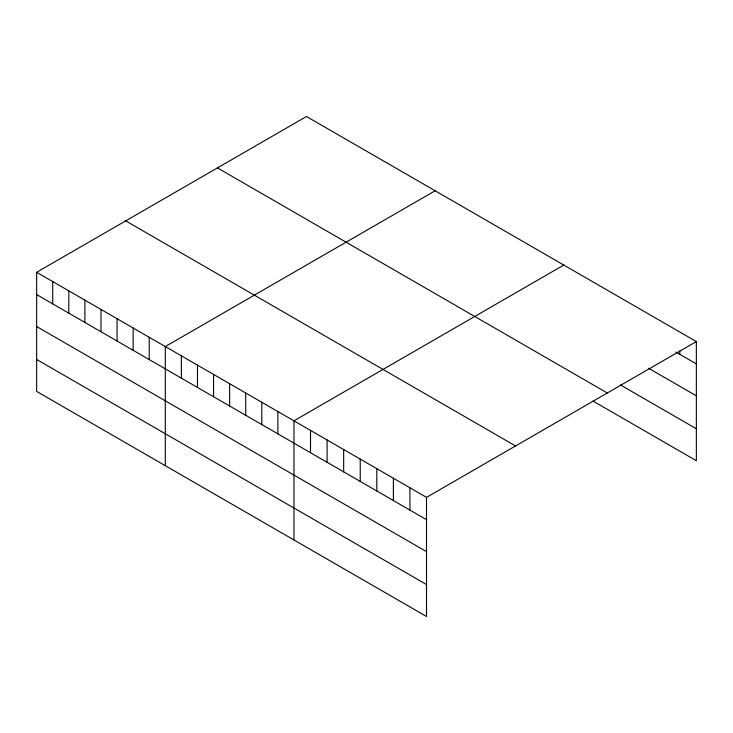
<?xml version="1.0" encoding="UTF-8"?>
<svg xmlns="http://www.w3.org/2000/svg" width="733" height="733" viewBox="0 0 733 733"><rect width="100%" height="100%" fill="white"/><g stroke="black" fill="none" stroke-linecap="round" stroke-linejoin="round"><path stroke-width="1.1" d="M36.65 272.291L426.514 497.368L426.514 616.499L36.65 391.413L36.65 272.291L306.486 116.501L696.35 341.587L696.35 460.709L593.034 401.07M435.145 190.772L165.301 346.562L165.301 465.693M563.796 265.053L293.96 420.843L293.96 539.974M426.514 497.368L696.35 341.587M675.881 352.069L696.35 363.889M648.595 368.268L696.35 395.838M620.329 384.871L696.35 428.759M217.444 167.912L607.3 392.998M125.7 220.88L515.556 445.957M36.65 294.593L426.514 519.679M36.65 326.542L426.514 551.628M36.65 359.463L426.514 584.549M679.784 350.979L679.784 354.323M409.939 487.802L409.939 510.113M393.374 478.237L393.374 500.547M376.808 468.671L376.808 490.982M360.233 459.105L360.233 481.416M343.667 449.54L343.667 471.85M327.101 439.974L327.101 462.285M310.526 430.408L310.526 452.719M277.88 411.561L277.88 433.863M261.8 402.27L261.8 424.581M245.711 392.989L245.711 415.299M229.631 383.707L229.631 406.009M213.55 374.416L213.55 396.727M197.47 365.135L197.47 387.445M181.39 355.853L181.39 378.155M149.22 337.281L149.22 359.591M133.14 327.999L133.14 350.301M117.06 318.708L117.06 341.019M100.98 309.427L100.98 331.737M84.9 300.145L84.9 322.447M68.81 290.854L68.81 313.165M52.73 281.573L52.73 303.883"/></g></svg>
